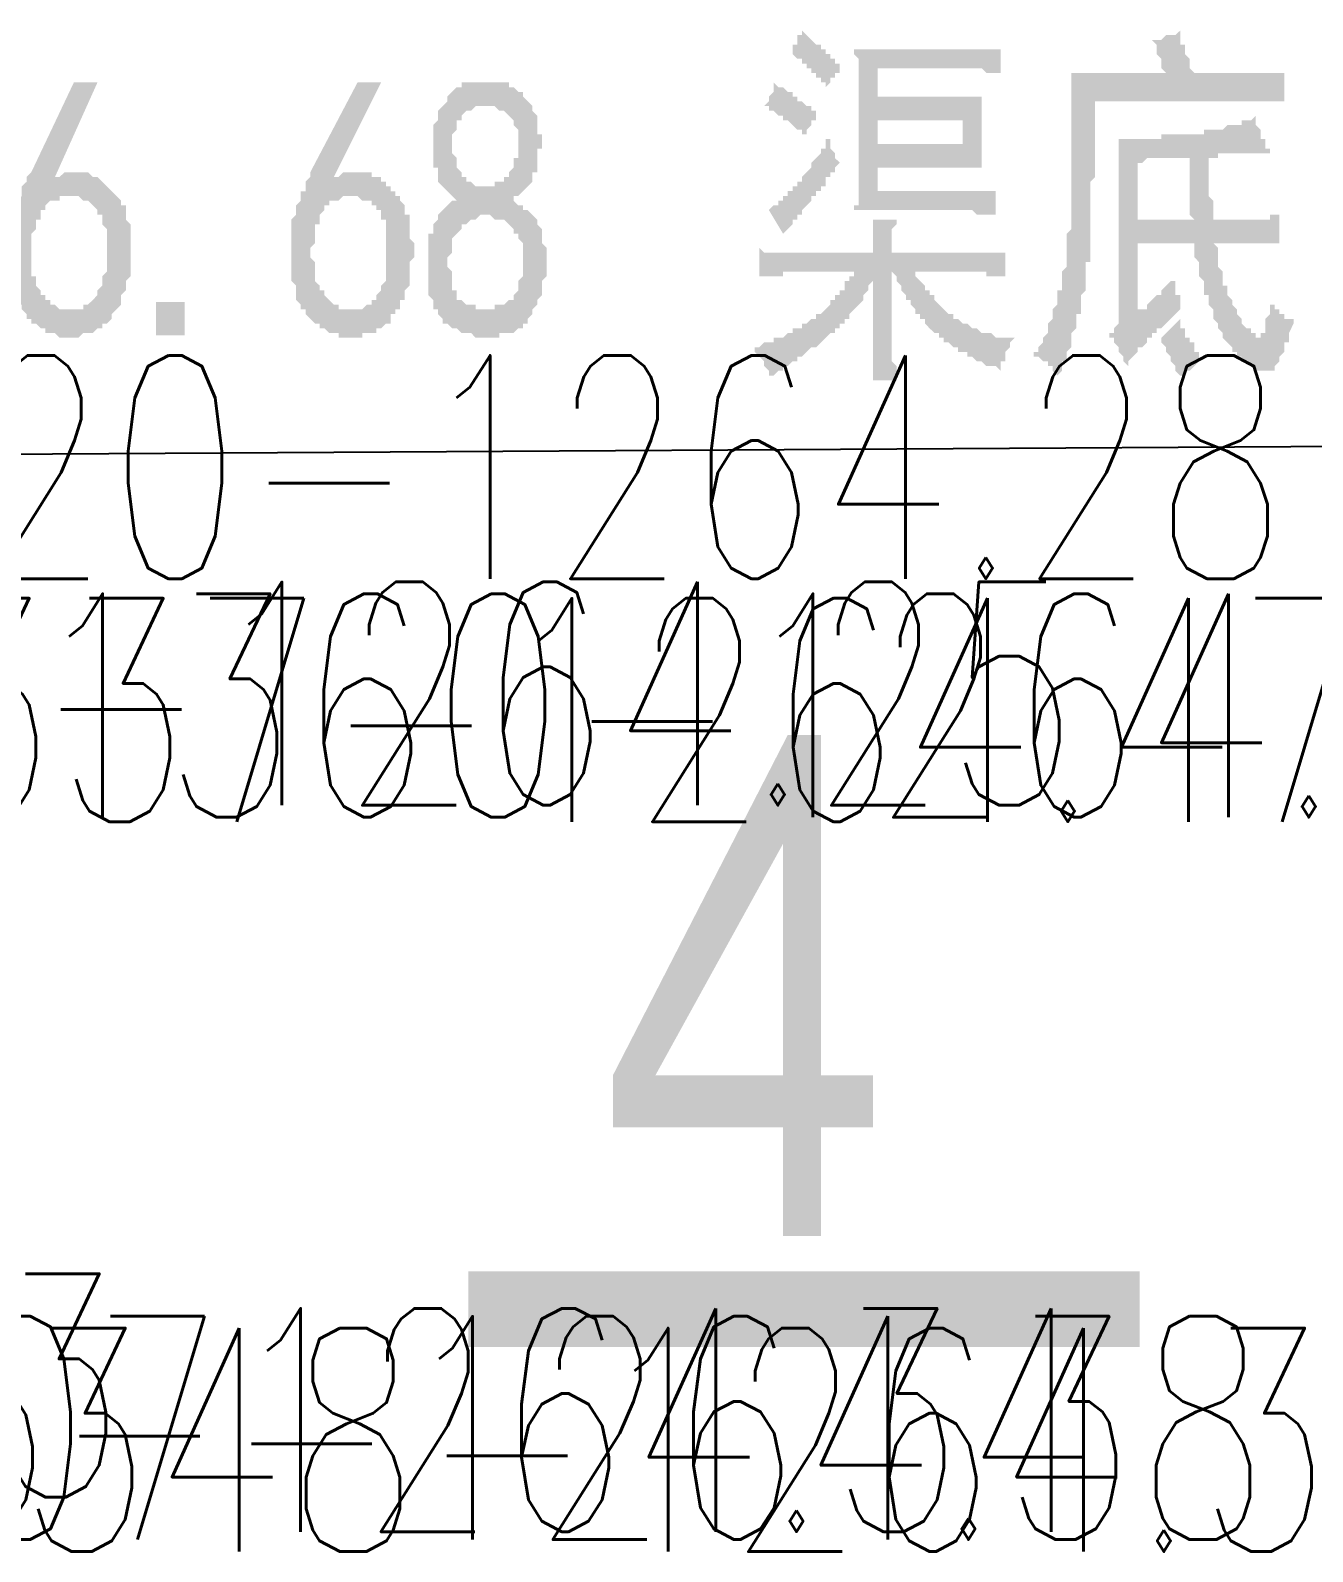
# Model space of a CAD drawing. Header units: millimetres. Extents: x 6156 to 7119, y 3162 to 3647.
# Drawn here: x 7006.6 to 7023.82, y 3498.02 to 3518.45 of the extents above; entities that cross this region are included whole.
import ezdxf
from ezdxf.enums import TextEntityAlignment as Align

# ---------------------------------------------------------------- set-up
doc = ezdxf.new("R2010")
doc.units = ezdxf.units.MM
doc.layers.add('图层1', color=7, linetype='Continuous')
doc.layers.add('点图2', color=30, linetype='Continuous', lineweight=5)
doc.styles.add('HBtxt', font='txt', dxfattribs={"width": 0.7, "bigfont": 'HZTXT'})

msp = doc.modelspace()

# ---------------------------------------------------------------- hatches: boundary and pattern name
at = {"layer": '图层1', "transparency": 33554559}
h = msp.add_hatch(color=256, dxfattribs=at)
h.paths.add_polyline_path([(7019.125, 3518.195), (7019.188, 3518.195), (7019.188, 3518.195), (7019.252, 3518.195), (7019.252, 3518.195), (7019.315, 3518.195), (7019.379, 3518.195), (7019.379, 3518.195), (7019.442, 3518.195), (7019.442, 3518.195), (7019.506, 3518.195), (7019.569, 3518.195), (7019.633, 3518.195), (7019.633, 3518.195), (7019.633, 3517.878), (7019.569, 3517.878), (7019.506, 3517.878), (7019.506, 3517.878), (7019.442, 3517.878), (7019.379, 3517.941), (7019.379, 3517.941), (7019.315, 3517.941), (7019.315, 3517.941), (7019.252, 3517.941), (7019.188, 3517.941), (7019.188, 3517.941), (7019.188, 3517.941), (7019.125, 3517.941), (7017.982, 3517.941), (7017.982, 3517.56), (7019.379, 3517.56), (7019.379, 3517.497), (7019.379, 3517.433), (7019.379, 3517.433), (7019.379, 3517.37), (7019.379, 3517.306), (7019.379, 3517.243), (7019.379, 3517.179), (7019.379, 3517.179), (7019.379, 3517.116), (7019.379, 3517.052), (7019.379, 3517.052), (7019.379, 3516.989), (7019.379, 3516.925), (7019.379, 3516.862), (7019.379, 3516.799), (7019.379, 3516.799), (7019.379, 3516.735), (7019.379, 3516.672), (7019.379, 3516.608), (7017.982, 3516.608), (7017.982, 3516.291), (7019.125, 3516.291), (7019.125, 3516.291), (7019.188, 3516.291), (7019.188, 3516.291), (7019.252, 3516.291), (7019.252, 3516.291), (7019.315, 3516.291), (7019.379, 3516.291), (7019.379, 3516.291), (7019.442, 3516.291), (7019.442, 3516.291), (7019.506, 3516.291), (7019.569, 3516.291), (7019.569, 3516.291), (7019.569, 3515.973), (7019.506, 3515.973), (7019.506, 3515.973), (7019.442, 3515.973), (7019.379, 3515.973), (7019.379, 3515.973), (7019.315, 3515.973), (7019.252, 3516.037), (7019.252, 3516.037), (7019.188, 3516.037), (7019.188, 3516.037), (7019.125, 3516.037), (7019.125, 3516.037), (7019.125, 3516.037), (7017.664, 3516.037), (7017.664, 3516.037), (7017.664, 3516.1), (7017.728, 3516.1), (7017.728, 3516.164), (7017.728, 3516.164), (7017.728, 3516.227), (7017.728, 3516.291), (7017.728, 3516.354), (7017.728, 3516.354), (7017.728, 3516.418), (7017.728, 3516.481), (7017.728, 3516.545), (7017.728, 3516.545), (7017.728, 3516.608), (7017.728, 3516.672), (7017.728, 3516.735), (7017.728, 3516.799), (7017.728, 3516.862), (7017.728, 3516.925), (7017.728, 3516.989), (7017.728, 3517.052), (7017.728, 3517.116), (7017.728, 3517.179), (7017.728, 3517.243), (7017.728, 3517.306), (7017.728, 3517.37), (7017.728, 3517.433), (7017.728, 3517.497), (7017.728, 3517.497), (7017.728, 3517.56), (7017.728, 3517.624), (7017.728, 3517.687), (7017.728, 3517.751), (7017.728, 3517.751), (7017.728, 3517.814), (7017.728, 3517.878), (7017.728, 3517.941), (7017.728, 3517.941), (7017.728, 3518.005), (7017.728, 3518.068), (7017.728, 3518.068), (7017.664, 3518.132), (7017.664, 3518.195), (7017.664, 3518.195), (7019.125, 3518.195)], flags=0)
h.paths.add_polyline_path([(7017.918, 3513.751), (7017.918, 3513.814), (7017.918, 3513.814), (7017.918, 3513.878), (7017.918, 3513.878), (7017.918, 3513.941), (7017.918, 3514.005), (7017.918, 3514.005), (7017.918, 3514.068), (7017.918, 3514.132), (7017.918, 3514.132), (7017.918, 3514.195), (7017.918, 3514.259), (7017.918, 3514.322), (7017.918, 3514.322), (7017.918, 3514.386), (7017.918, 3514.449), (7017.918, 3514.513), (7017.918, 3514.576), (7017.918, 3514.64), (7017.918, 3514.703), (7017.918, 3514.767), (7017.918, 3514.767), (7017.918, 3514.83), (7017.918, 3514.894), (7017.918, 3515.021), (7017.918, 3515.084), (7017.918, 3515.148), (7017.918, 3515.148), (7017.918, 3515.084), (7017.855, 3515.021), (7017.855, 3515.021), (7017.855, 3514.957), (7017.791, 3514.894), (7017.791, 3514.894), (7017.791, 3514.83), (7017.728, 3514.767), (7017.728, 3514.767), (7017.664, 3514.703), (7017.664, 3514.703), (7017.601, 3514.64), (7017.601, 3514.64), (7017.601, 3514.576), (7017.537, 3514.576), (7017.537, 3514.513), (7017.474, 3514.513), (7017.474, 3514.449), (7017.41, 3514.449), (7017.41, 3514.386), (7017.347, 3514.386), (7017.347, 3514.386), (7017.283, 3514.322), (7017.283, 3514.322), (7017.283, 3514.322), (7017.22, 3514.259), (7017.22, 3514.259), (7017.156, 3514.195), (7017.093, 3514.195), (7017.093, 3514.195), (7017.029, 3514.132), (7017.029, 3514.132), (7016.966, 3514.068), (7016.966, 3514.068), (7016.902, 3514.068), (7016.902, 3514.005), (7016.839, 3514.005), (7016.839, 3514.005), (7016.775, 3513.941), (7016.775, 3513.941), (7016.712, 3513.941), (7016.712, 3513.878), (7016.648, 3513.878), (7016.648, 3513.878), (7016.585, 3513.814), (7016.585, 3513.814), (7016.521, 3513.814), (7016.521, 3513.878), (7016.521, 3513.878), (7016.458, 3513.941), (7016.458, 3514.005), (7016.458, 3514.005), (7016.394, 3514.068), (7016.394, 3514.068), (7016.331, 3514.132), (7016.331, 3514.132), (7016.331, 3514.195), (7016.331, 3514.195), (7016.394, 3514.195), (7016.458, 3514.259), (7016.458, 3514.259), (7016.521, 3514.259), (7016.585, 3514.259), (7016.585, 3514.322), (7016.648, 3514.322), (7016.648, 3514.322), (7016.712, 3514.322), (7016.775, 3514.386), (7016.775, 3514.386), (7016.839, 3514.386), (7016.839, 3514.449), (7016.902, 3514.449), (7016.902, 3514.449), (7016.966, 3514.449), (7016.966, 3514.513), (7017.029, 3514.513), (7017.029, 3514.513), (7017.093, 3514.576), (7017.093, 3514.576), (7017.093, 3514.576), (7017.156, 3514.576), (7017.156, 3514.64), (7017.22, 3514.64), (7017.22, 3514.64), (7017.283, 3514.703), (7017.283, 3514.703), (7017.347, 3514.767), (7017.347, 3514.767), (7017.347, 3514.83), (7017.41, 3514.83), (7017.41, 3514.894), (7017.474, 3514.894), (7017.474, 3514.957), (7017.537, 3514.957), (7017.537, 3515.021), (7017.537, 3515.084), (7017.601, 3515.084), (7017.601, 3515.148), (7017.664, 3515.148), (7017.664, 3515.211), (7016.902, 3515.211), (7016.902, 3515.211), (7016.839, 3515.211), (7016.775, 3515.211), (7016.775, 3515.211), (7016.712, 3515.211), (7016.712, 3515.148), (7016.648, 3515.148), (7016.585, 3515.148), (7016.585, 3515.148), (7016.521, 3515.148), (7016.521, 3515.148), (7016.458, 3515.148), (7016.394, 3515.148), (7016.394, 3515.148), (7016.394, 3515.529), (7016.458, 3515.465), (7016.458, 3515.465), (7016.521, 3515.465), (7016.585, 3515.465), (7016.585, 3515.465), (7016.648, 3515.465), (7016.648, 3515.465), (7016.712, 3515.465), (7016.775, 3515.465), (7016.775, 3515.465), (7016.839, 3515.465), (7016.839, 3515.465), (7016.902, 3515.465), (7016.902, 3515.465), (7017.918, 3515.465), (7017.918, 3515.529), (7017.918, 3515.592), (7017.918, 3515.592), (7017.918, 3515.656), (7017.918, 3515.719), (7017.918, 3515.783), (7017.918, 3515.846), (7017.918, 3515.846), (7017.918, 3515.91), (7018.236, 3515.91), (7018.236, 3515.846), (7018.172, 3515.783), (7018.172, 3515.719), (7018.172, 3515.656), (7018.172, 3515.656), (7018.172, 3515.592), (7018.172, 3515.529), (7018.172, 3515.465), (7018.172, 3515.465), (7019.125, 3515.465), (7019.188, 3515.465), (7019.252, 3515.465), (7019.252, 3515.465), (7019.315, 3515.465), (7019.379, 3515.465), (7019.379, 3515.465), (7019.442, 3515.465), (7019.442, 3515.465), (7019.506, 3515.465), (7019.569, 3515.465), (7019.569, 3515.465), (7019.633, 3515.465), (7019.633, 3515.465), (7019.696, 3515.465), (7019.696, 3515.529), (7019.696, 3515.148), (7019.696, 3515.148), (7019.633, 3515.148), (7019.633, 3515.148), (7019.569, 3515.148), (7019.506, 3515.148), (7019.506, 3515.148), (7019.442, 3515.148), (7019.442, 3515.211), (7019.379, 3515.211), (7019.315, 3515.211), (7019.315, 3515.211), (7019.252, 3515.211), (7019.252, 3515.211), (7019.188, 3515.211), (7019.188, 3515.211), (7018.49, 3515.211), (7018.49, 3515.148), (7018.553, 3515.084), (7018.553, 3515.084), (7018.617, 3515.021), (7018.617, 3514.957), (7018.68, 3514.957), (7018.68, 3514.894), (7018.744, 3514.894), (7018.744, 3514.83), (7018.744, 3514.83), (7018.807, 3514.767), (7018.807, 3514.767), (7018.871, 3514.703), (7018.871, 3514.703), (7018.934, 3514.64), (7018.934, 3514.64), (7018.998, 3514.64), (7018.998, 3514.576), (7019.061, 3514.576), (7019.061, 3514.576), (7019.125, 3514.513), (7019.125, 3514.513), (7019.125, 3514.513), (7019.188, 3514.513), (7019.252, 3514.449), (7019.252, 3514.449), (7019.315, 3514.449), (7019.315, 3514.449), (7019.379, 3514.386), (7019.442, 3514.386), (7019.442, 3514.386), (7019.506, 3514.386), (7019.506, 3514.386), (7019.569, 3514.322), (7019.569, 3514.322), (7019.633, 3514.322), (7019.696, 3514.322), (7019.696, 3514.322), (7019.759, 3514.322), (7019.759, 3514.322), (7019.823, 3514.322), (7019.823, 3514.322), (7019.759, 3514.259), (7019.759, 3514.259), (7019.759, 3514.195), (7019.696, 3514.132), (7019.696, 3514.132), (7019.696, 3514.068), (7019.696, 3514.005), (7019.633, 3514.005), (7019.633, 3513.941), (7019.633, 3513.878), (7019.569, 3513.941), (7019.569, 3513.941), (7019.506, 3513.941), (7019.506, 3513.941), (7019.442, 3513.941), (7019.379, 3514.005), (7019.379, 3514.005), (7019.315, 3514.005), (7019.315, 3514.005), (7019.252, 3514.068), (7019.252, 3514.068), (7019.188, 3514.068), (7019.188, 3514.132), (7019.125, 3514.132), (7019.061, 3514.132), (7019.061, 3514.195), (7018.998, 3514.195), (7018.998, 3514.195), (7018.934, 3514.259), (7018.934, 3514.259), (7018.871, 3514.259), (7018.871, 3514.322), (7018.871, 3514.322), (7018.807, 3514.322), (7018.807, 3514.386), (7018.744, 3514.386), (7018.744, 3514.386), (7018.68, 3514.449), (7018.68, 3514.449), (7018.617, 3514.513), (7018.617, 3514.513), (7018.617, 3514.576), (7018.553, 3514.576), (7018.553, 3514.64), (7018.49, 3514.64), (7018.49, 3514.703), (7018.49, 3514.703), (7018.426, 3514.767), (7018.426, 3514.83), (7018.363, 3514.83), (7018.363, 3514.894), (7018.363, 3514.894), (7018.299, 3514.957), (7018.299, 3515.021), (7018.236, 3515.084), (7018.236, 3515.084), (7018.236, 3515.148), (7018.172, 3515.211), (7018.172, 3515.084), (7018.172, 3515.021), (7018.172, 3514.957), (7018.172, 3514.894), (7018.172, 3514.83), (7018.172, 3514.767), (7018.172, 3514.703), (7018.172, 3514.64), (7018.172, 3514.64), (7018.172, 3514.576), (7018.172, 3514.513), (7018.172, 3514.449), (7018.172, 3514.386), (7018.172, 3514.322), (7018.172, 3514.322), (7018.172, 3514.259), (7018.172, 3514.195), (7018.172, 3514.132), (7018.172, 3514.132), (7018.172, 3514.068), (7018.172, 3514.005), (7018.172, 3514.005), (7018.236, 3513.941), (7018.236, 3513.878), (7018.236, 3513.878), (7018.236, 3513.814), (7018.236, 3513.814), (7018.236, 3513.751), (7018.236, 3513.751)], flags=0)
h.paths.add_polyline_path([(7019.125, 3516.925), (7019.125, 3517.243), (7017.982, 3517.243), (7017.982, 3516.925)], flags=0)
h.paths.add_polyline_path([(7017.474, 3516.672), (7017.41, 3516.608), (7017.41, 3516.608), (7017.41, 3516.545), (7017.347, 3516.545), (7017.347, 3516.481), (7017.283, 3516.481), (7017.283, 3516.418), (7017.283, 3516.354), (7017.22, 3516.354), (7017.22, 3516.291), (7017.156, 3516.291), (7017.156, 3516.227), (7017.093, 3516.227), (7017.093, 3516.164), (7017.093, 3516.164), (7017.029, 3516.1), (7017.029, 3516.1), (7016.966, 3516.037), (7016.966, 3516.037), (7016.966, 3515.973), (7016.902, 3515.973), (7016.902, 3515.91), (7016.839, 3515.91), (7016.839, 3515.846), (7016.775, 3515.783), (7016.775, 3515.783), (7016.712, 3515.719), (7016.521, 3516.037), (7016.521, 3516.037), (7016.585, 3516.1), (7016.585, 3516.1), (7016.648, 3516.1), (7016.648, 3516.164), (7016.712, 3516.164), (7016.712, 3516.227), (7016.775, 3516.227), (7016.775, 3516.291), (7016.839, 3516.291), (7016.839, 3516.354), (7016.902, 3516.354), (7016.902, 3516.418), (7016.966, 3516.418), (7016.966, 3516.481), (7016.966, 3516.481), (7017.029, 3516.545), (7017.029, 3516.545), (7017.093, 3516.608), (7017.093, 3516.608), (7017.093, 3516.672), (7017.156, 3516.735), (7017.156, 3516.735), (7017.22, 3516.799), (7017.22, 3516.799), (7017.22, 3516.862), (7017.283, 3516.862), (7017.283, 3516.925), (7017.283, 3516.989), (7017.347, 3516.989), (7017.347, 3516.925), (7017.347, 3516.862), (7017.347, 3516.862), (7017.41, 3516.799), (7017.41, 3516.735), (7017.41, 3516.735), (7017.474, 3516.672), (7017.474, 3516.672)], flags=0)
h.paths.add_polyline_path([(7017.029, 3517.052), (7016.966, 3517.052), (7016.966, 3517.116), (7016.902, 3517.116), (7016.902, 3517.116), (7016.839, 3517.179), (7016.839, 3517.179), (7016.775, 3517.243), (7016.775, 3517.243), (7016.712, 3517.243), (7016.712, 3517.306), (7016.648, 3517.306), (7016.648, 3517.306), (7016.585, 3517.37), (7016.585, 3517.37), (7016.521, 3517.37), (7016.521, 3517.433), (7016.458, 3517.433), (7016.521, 3517.497), (7016.521, 3517.497), (7016.521, 3517.56), (7016.585, 3517.624), (7016.585, 3517.624), (7016.585, 3517.687), (7016.585, 3517.751), (7016.648, 3517.687), (7016.712, 3517.687), (7016.712, 3517.687), (7016.775, 3517.624), (7016.775, 3517.624), (7016.839, 3517.624), (7016.839, 3517.56), (7016.902, 3517.56), (7016.902, 3517.497), (7016.966, 3517.497), (7016.966, 3517.497), (7017.029, 3517.433), (7017.029, 3517.433), (7017.093, 3517.433), (7017.093, 3517.37), (7017.156, 3517.37), (7017.156, 3517.37), (7017.156, 3517.37), (7017.156, 3517.306), (7017.156, 3517.243), (7017.093, 3517.243), (7017.093, 3517.179), (7017.029, 3517.116), (7017.029, 3517.116), (7017.029, 3517.052), (7017.029, 3517.052)], flags=0)
h.paths.add_polyline_path([(7017.283, 3517.687), (7017.283, 3517.687), (7017.283, 3517.751), (7017.22, 3517.751), (7017.22, 3517.814), (7017.22, 3517.814), (7017.156, 3517.814), (7017.156, 3517.878), (7017.093, 3517.878), (7017.093, 3517.941), (7017.029, 3517.941), (7017.029, 3518.005), (7016.966, 3518.005), (7016.966, 3518.068), (7016.902, 3518.068), (7016.839, 3518.132), (7016.839, 3518.132), (7016.839, 3518.132), (7016.839, 3518.195), (7016.839, 3518.259), (7016.902, 3518.259), (7016.902, 3518.322), (7016.902, 3518.386), (7016.966, 3518.386), (7016.966, 3518.449), (7017.029, 3518.386), (7017.029, 3518.386), (7017.093, 3518.322), (7017.093, 3518.322), (7017.156, 3518.259), (7017.22, 3518.259), (7017.22, 3518.195), (7017.283, 3518.195), (7017.283, 3518.132), (7017.347, 3518.132), (7017.347, 3518.068), (7017.347, 3518.068), (7017.41, 3518.068), (7017.41, 3518.005), (7017.474, 3518.005), (7017.474, 3517.941), (7017.474, 3517.941), (7017.474, 3517.878), (7017.41, 3517.878), (7017.41, 3517.814), (7017.347, 3517.814), (7017.347, 3517.751), (7017.347, 3517.751), (7017.283, 3517.687), (7017.283, 3517.687)], flags=0)
h = msp.add_hatch(color=256, dxfattribs=at)
h.paths.add_polyline_path([(7021.982, 3515.148), (7021.982, 3515.084), (7021.982, 3515.021), (7021.982, 3514.957), (7021.982, 3514.894), (7022.046, 3514.894), (7022.046, 3514.83), (7022.046, 3514.767), (7022.046, 3514.703), (7022.046, 3514.703), (7022.046, 3514.703), (7021.982, 3514.64), (7021.982, 3514.64), (7021.919, 3514.576), (7021.919, 3514.576), (7021.855, 3514.513), (7021.855, 3514.513), (7021.792, 3514.449), (7021.792, 3514.449), (7021.728, 3514.449), (7021.728, 3514.386), (7021.665, 3514.386), (7021.665, 3514.322), (7021.601, 3514.322), (7021.601, 3514.322), (7021.601, 3514.259), (7021.538, 3514.195), (7021.474, 3514.195), (7021.474, 3514.132), (7021.474, 3514.132), (7021.411, 3514.068), (7021.411, 3514.068), (7021.347, 3514.005), (7021.347, 3514.005), (7021.347, 3513.941), (7021.347, 3513.941), (7021.284, 3514.005), (7021.284, 3514.068), (7021.22, 3514.132), (7021.22, 3514.195), (7021.22, 3514.195), (7021.157, 3514.259), (7021.157, 3514.322), (7021.157, 3514.322), (7021.093, 3514.322), (7021.093, 3514.386), (7021.157, 3514.386), (7021.157, 3514.449), (7021.157, 3514.449), (7021.22, 3514.513), (7021.22, 3514.576), (7021.22, 3514.576), (7021.22, 3514.64), (7021.22, 3514.703), (7021.22, 3514.767), (7021.22, 3514.767), (7021.22, 3516.227), (7021.22, 3516.29), (7021.22, 3516.354), (7021.22, 3516.354), (7021.22, 3516.417), (7021.22, 3516.481), (7021.22, 3516.544), (7021.22, 3516.608), (7021.22, 3516.608), (7021.22, 3516.671), (7021.22, 3516.735), (7021.22, 3516.798), (7021.22, 3516.798), (7021.22, 3516.862), (7021.22, 3516.925), (7021.22, 3516.989), (7021.22, 3516.989), (7021.22, 3516.989), (7021.284, 3516.989), (7021.284, 3516.989), (7021.347, 3516.989), (7021.347, 3516.989), (7021.411, 3516.989), (7021.411, 3516.989), (7021.474, 3516.989), (7021.538, 3516.989), (7021.538, 3516.989), (7021.601, 3516.989), (7021.601, 3516.989), (7021.665, 3516.989), (7021.728, 3516.989), (7021.728, 3516.989), (7021.792, 3516.989), (7021.792, 3517.052), (7021.855, 3517.052), (7021.919, 3517.052), (7021.919, 3517.052), (7021.982, 3517.052), (7022.046, 3517.052), (7022.046, 3517.052), (7022.109, 3517.052), (7022.109, 3517.052), (7022.172, 3517.052), (7022.236, 3517.052), (7022.236, 3517.052), (7022.299, 3517.052), (7022.363, 3517.052), (7022.363, 3517.116), (7022.426, 3517.116), (7022.426, 3517.116), (7022.49, 3517.116), (7022.553, 3517.116), (7022.553, 3517.116), (7022.617, 3517.116), (7022.617, 3517.116), (7022.68, 3517.179), (7022.68, 3517.179), (7022.744, 3517.179), (7022.807, 3517.179), (7022.807, 3517.179), (7022.871, 3517.179), (7022.871, 3517.243), (7022.934, 3517.243), (7022.934, 3517.243), (7022.998, 3517.243), (7022.998, 3517.243), (7023.061, 3517.306), (7023.061, 3517.306), (7023.061, 3517.243), (7023.061, 3517.179), (7023.125, 3517.116), (7023.125, 3517.116), (7023.125, 3517.052), (7023.125, 3516.989), (7023.188, 3516.989), (7023.188, 3516.925), (7023.188, 3516.862), (7023.252, 3516.862), (7023.252, 3516.798), (7023.252, 3516.798), (7023.188, 3516.798), (7023.188, 3516.798), (7023.188, 3516.798), (7023.125, 3516.798), (7023.125, 3516.798), (7023.061, 3516.798), (7023.061, 3516.798), (7022.998, 3516.798), (7022.998, 3516.798), (7022.934, 3516.798), (7022.871, 3516.798), (7022.871, 3516.798), (7022.807, 3516.798), (7022.744, 3516.798), (7022.744, 3516.798), (7022.68, 3516.798), (7022.617, 3516.798), (7022.553, 3516.798), (7022.553, 3516.735), (7022.49, 3516.735), (7022.426, 3516.735), (7022.426, 3516.671), (7022.426, 3516.671), (7022.426, 3516.608), (7022.426, 3516.544), (7022.426, 3516.481), (7022.426, 3516.417), (7022.426, 3516.417), (7022.426, 3516.354), (7022.426, 3516.29), (7022.426, 3516.227), (7022.49, 3516.163), (7022.49, 3516.163), (7022.49, 3516.1), (7022.49, 3516.036), (7022.49, 3515.973), (7022.49, 3515.973), (7022.49, 3515.909), (7022.871, 3515.909), (7022.934, 3515.909), (7022.998, 3515.909), (7022.998, 3515.909), (7023.061, 3515.909), (7023.125, 3515.909), (7023.125, 3515.909), (7023.188, 3515.909), (7023.188, 3515.909), (7023.252, 3515.909), (7023.252, 3515.973), (7023.315, 3515.973), (7023.379, 3515.973), (7023.379, 3515.973), (7023.379, 3515.973), (7023.379, 3515.592), (7023.379, 3515.592), (7023.315, 3515.592), (7023.315, 3515.592), (7023.252, 3515.592), (7023.252, 3515.592), (7023.188, 3515.592), (7023.125, 3515.592), (7023.125, 3515.592), (7023.061, 3515.592), (7023.061, 3515.592), (7022.998, 3515.592), (7022.934, 3515.592), (7022.934, 3515.592), (7022.49, 3515.592), (7022.553, 3515.528), (7022.553, 3515.465), (7022.553, 3515.402), (7022.553, 3515.402), (7022.553, 3515.338), (7022.553, 3515.275), (7022.617, 3515.211), (7022.617, 3515.211), (7022.617, 3515.148), (7022.617, 3515.084), (7022.617, 3515.021), (7022.68, 3515.021), (7022.68, 3514.957), (7022.68, 3514.894), (7022.68, 3514.894), (7022.744, 3514.83), (7022.744, 3514.767), (7022.744, 3514.767), (7022.807, 3514.703), (7022.807, 3514.64), (7022.807, 3514.64), (7022.871, 3514.576), (7022.871, 3514.513), (7022.871, 3514.513), (7022.934, 3514.449), (7022.934, 3514.449), (7022.998, 3514.449), (7022.998, 3514.386), (7022.998, 3514.386), (7023.061, 3514.386), (7023.061, 3514.322), (7023.125, 3514.322), (7023.125, 3514.386), (7023.188, 3514.386), (7023.188, 3514.386), (7023.188, 3514.449), (7023.188, 3514.513), (7023.188, 3514.513), (7023.188, 3514.576), (7023.252, 3514.64), (7023.252, 3514.703), (7023.252, 3514.767), (7023.252, 3514.83), (7023.252, 3514.83), (7023.252, 3514.767), (7023.315, 3514.767), (7023.315, 3514.703), (7023.379, 3514.703), (7023.379, 3514.64), (7023.442, 3514.64), (7023.442, 3514.576), (7023.506, 3514.576), (7023.506, 3514.576), (7023.569, 3514.576), (7023.569, 3514.513), (7023.506, 3514.386), (7023.506, 3514.322), (7023.506, 3514.259), (7023.442, 3514.259), (7023.442, 3514.195), (7023.442, 3514.132), (7023.379, 3514.068), (7023.379, 3514.068), (7023.379, 3514.005), (7023.379, 3514.005), (7023.315, 3513.941), (7023.315, 3513.941), (7023.315, 3513.941), (7023.315, 3513.878), (7023.252, 3513.878), (7023.252, 3513.878), (7023.252, 3513.878), (7023.188, 3513.878), (7023.188, 3513.878), (7023.125, 3513.878), (7023.125, 3513.878), (7023.061, 3513.878), (7023.061, 3513.878), (7022.998, 3513.941), (7022.998, 3513.941), (7022.934, 3514.005), (7022.871, 3514.005), (7022.871, 3514.005), (7022.871, 3514.068), (7022.807, 3514.068), (7022.807, 3514.132), (7022.744, 3514.132), (7022.744, 3514.195), (7022.744, 3514.195), (7022.68, 3514.259), (7022.68, 3514.259), (7022.617, 3514.322), (7022.617, 3514.386), (7022.617, 3514.386), (7022.553, 3514.449), (7022.553, 3514.513), (7022.553, 3514.513), (7022.49, 3514.576), (7022.49, 3514.64), (7022.49, 3514.64), (7022.49, 3514.703), (7022.426, 3514.767), (7022.426, 3514.767), (7022.426, 3514.83), (7022.426, 3514.894), (7022.363, 3514.894), (7022.363, 3514.957), (7022.363, 3515.021), (7022.363, 3515.021), (7022.363, 3515.084), (7022.299, 3515.148), (7022.299, 3515.211), (7022.299, 3515.211), (7022.299, 3515.275), (7022.299, 3515.338), (7022.236, 3515.402), (7022.236, 3515.465), (7022.236, 3515.465), (7022.236, 3515.528), (7022.236, 3515.592), (7022.236, 3515.592), (7021.474, 3515.592), (7021.474, 3514.703), (7021.538, 3514.703), (7021.538, 3514.703), (7021.601, 3514.703), (7021.601, 3514.767), (7021.601, 3514.767), (7021.665, 3514.83), (7021.665, 3514.83), (7021.728, 3514.894), (7021.728, 3514.894), (7021.792, 3514.894), (7021.792, 3514.957), (7021.855, 3515.021), (7021.855, 3515.021), (7021.919, 3515.084), (7021.982, 3515.084), (7021.982, 3515.148)], flags=0)
h.paths.add_polyline_path([(7020.903, 3517.497), (7020.903, 3517.433), (7020.903, 3517.37), (7020.903, 3517.306), (7020.903, 3517.243), (7020.903, 3517.179), (7020.903, 3517.116), (7020.903, 3517.052), (7020.903, 3516.989), (7020.903, 3516.925), (7020.903, 3516.862), (7020.903, 3516.798), (7020.903, 3516.735), (7020.903, 3516.671), (7020.903, 3516.671), (7020.903, 3516.608), (7020.903, 3516.544), (7020.903, 3516.481), (7020.839, 3516.417), (7020.839, 3516.417), (7020.839, 3516.354), (7020.839, 3516.29), (7020.839, 3516.227), (7020.839, 3516.227), (7020.839, 3516.163), (7020.839, 3516.1), (7020.839, 3516.1), (7020.839, 3516.036), (7020.839, 3516.036), (7020.839, 3515.973), (7020.839, 3515.909), (7020.839, 3515.909), (7020.839, 3515.846), (7020.839, 3515.846), (7020.839, 3515.846), (7020.839, 3515.782), (7020.839, 3515.782), (7020.839, 3515.719), (7020.839, 3515.655), (7020.839, 3515.592), (7020.839, 3515.592), (7020.839, 3515.528), (7020.839, 3515.465), (7020.839, 3515.402), (7020.839, 3515.338), (7020.776, 3515.338), (7020.776, 3515.275), (7020.776, 3515.211), (7020.776, 3515.148), (7020.776, 3515.148), (7020.776, 3515.084), (7020.776, 3515.021), (7020.776, 3514.957), (7020.712, 3514.894), (7020.712, 3514.894), (7020.712, 3514.83), (7020.712, 3514.83), (7020.712, 3514.767), (7020.712, 3514.703), (7020.712, 3514.64), (7020.649, 3514.64), (7020.649, 3514.576), (7020.649, 3514.513), (7020.649, 3514.513), (7020.649, 3514.449), (7020.585, 3514.386), (7020.585, 3514.322), (7020.585, 3514.322), (7020.585, 3514.259), (7020.585, 3514.195), (7020.522, 3514.132), (7020.522, 3514.132), (7020.522, 3514.068), (7020.522, 3514.005), (7020.458, 3514.005), (7020.458, 3513.941), (7020.458, 3513.878), (7020.395, 3513.814), (7020.395, 3513.814), (7020.395, 3513.814), (7020.331, 3513.878), (7020.331, 3513.878), (7020.331, 3513.941), (7020.268, 3513.941), (7020.268, 3514.005), (7020.204, 3514.005), (7020.204, 3514.005), (7020.141, 3514.068), (7020.077, 3514.068), (7020.077, 3514.132), (7020.141, 3514.132), (7020.141, 3514.195), (7020.141, 3514.195), (7020.204, 3514.259), (7020.204, 3514.322), (7020.204, 3514.322), (7020.268, 3514.386), (7020.268, 3514.449), (7020.268, 3514.449), (7020.268, 3514.513), (7020.331, 3514.576), (7020.331, 3514.64), (7020.331, 3514.64), (7020.331, 3514.703), (7020.395, 3514.767), (7020.395, 3514.767), (7020.395, 3514.83), (7020.395, 3514.894), (7020.395, 3514.957), (7020.458, 3514.957), (7020.458, 3515.021), (7020.458, 3515.084), (7020.458, 3515.084), (7020.458, 3515.148), (7020.458, 3515.211), (7020.458, 3515.211), (7020.522, 3515.275), (7020.522, 3515.338), (7020.522, 3515.338), (7020.522, 3515.402), (7020.522, 3515.465), (7020.522, 3515.528), (7020.522, 3515.528), (7020.522, 3515.592), (7020.522, 3515.655), (7020.522, 3515.719), (7020.585, 3515.782), (7020.585, 3515.782), (7020.585, 3515.846), (7020.585, 3515.909), (7020.585, 3515.973), (7020.585, 3516.036), (7020.585, 3516.1), (7020.585, 3516.163), (7020.585, 3516.227), (7020.585, 3516.227), (7020.585, 3516.29), (7020.585, 3516.354), (7020.585, 3516.417), (7020.585, 3516.417), (7020.585, 3516.481), (7020.585, 3516.544), (7020.585, 3516.608), (7020.585, 3516.608), (7020.585, 3516.671), (7020.585, 3516.735), (7020.585, 3516.798), (7020.585, 3516.798), (7020.585, 3516.862), (7020.585, 3516.925), (7020.585, 3516.989), (7020.585, 3517.052), (7020.585, 3517.052), (7020.585, 3517.116), (7020.585, 3517.179), (7020.585, 3517.243), (7020.585, 3517.306), (7020.585, 3517.306), (7020.585, 3517.37), (7020.585, 3517.433), (7020.585, 3517.497), (7020.585, 3517.56), (7020.585, 3517.56), (7020.585, 3517.624), (7020.585, 3517.687), (7020.585, 3517.751), (7020.585, 3517.814), (7020.585, 3517.878), (7020.585, 3517.878), (7021.855, 3517.878), (7021.855, 3517.878), (7021.792, 3517.941), (7021.792, 3518.005), (7021.792, 3518.005), (7021.792, 3518.068), (7021.728, 3518.132), (7021.728, 3518.195), (7021.728, 3518.195), (7021.728, 3518.259), (7021.665, 3518.322), (7021.728, 3518.322), (7021.792, 3518.322), (7021.792, 3518.322), (7021.855, 3518.386), (7021.855, 3518.386), (7021.919, 3518.386), (7021.919, 3518.386), (7021.982, 3518.386), (7022.046, 3518.449), (7022.046, 3518.449), (7022.046, 3518.386), (7022.046, 3518.322), (7022.046, 3518.259), (7022.109, 3518.259), (7022.109, 3518.195), (7022.109, 3518.132), (7022.109, 3518.132), (7022.172, 3518.068), (7022.172, 3518.005), (7022.172, 3517.941), (7022.172, 3517.941), (7022.236, 3517.878), (7022.236, 3517.878), (7022.807, 3517.878), (7022.807, 3517.878), (7022.871, 3517.878), (7022.934, 3517.878), (7022.934, 3517.878), (7022.998, 3517.878), (7023.061, 3517.878), (7023.061, 3517.878), (7023.125, 3517.878), (7023.125, 3517.878), (7023.188, 3517.878), (7023.188, 3517.878), (7023.252, 3517.878), (7023.315, 3517.878), (7023.315, 3517.878), (7023.379, 3517.878), (7023.379, 3517.878), (7023.442, 3517.878), (7023.442, 3517.878), (7023.442, 3517.497), (7023.442, 3517.497), (7023.379, 3517.497), (7023.379, 3517.497), (7023.315, 3517.497), (7023.252, 3517.497), (7023.252, 3517.497), (7023.188, 3517.497), (7023.188, 3517.497), (7023.125, 3517.497), (7023.125, 3517.497), (7023.061, 3517.497), (7022.998, 3517.497), (7022.998, 3517.497), (7022.934, 3517.497), (7022.871, 3517.497), (7022.871, 3517.497), (7022.807, 3517.497), (7022.807, 3517.497)], flags=0)
h.paths.add_polyline_path([(7022.236, 3515.909), (7022.172, 3515.973), (7022.172, 3516.036), (7022.172, 3516.036), (7022.172, 3516.1), (7022.172, 3516.163), (7022.172, 3516.163), (7022.172, 3516.227), (7022.172, 3516.29), (7022.172, 3516.354), (7022.172, 3516.354), (7022.172, 3516.417), (7022.172, 3516.481), (7022.172, 3516.544), (7022.172, 3516.608), (7022.172, 3516.671), (7022.172, 3516.735), (7022.172, 3516.735), (7022.109, 3516.735), (7022.109, 3516.735), (7022.109, 3516.735), (7022.046, 3516.735), (7022.046, 3516.735), (7021.982, 3516.735), (7021.982, 3516.735), (7021.919, 3516.735), (7021.919, 3516.735), (7021.855, 3516.735), (7021.792, 3516.735), (7021.792, 3516.735), (7021.728, 3516.735), (7021.665, 3516.735), (7021.601, 3516.735), (7021.538, 3516.671), (7021.538, 3516.671), (7021.474, 3516.671), (7021.474, 3515.909)], flags=0)
h.paths.add_polyline_path([(7022.046, 3514.576), (7022.046, 3514.513), (7022.046, 3514.449), (7022.109, 3514.449), (7022.109, 3514.386), (7022.109, 3514.322), (7022.172, 3514.322), (7022.172, 3514.259), (7022.236, 3514.259), (7022.236, 3514.195), (7022.236, 3514.132), (7022.299, 3514.132), (7022.299, 3514.068), (7022.299, 3514.005), (7022.299, 3514.005), (7022.236, 3513.941), (7022.236, 3513.941), (7022.172, 3513.878), (7022.172, 3513.878), (7022.109, 3513.878), (7022.109, 3513.814), (7022.046, 3513.814), (7022.046, 3513.814), (7022.046, 3513.814), (7021.982, 3513.878), (7021.982, 3513.941), (7021.982, 3513.941), (7021.919, 3514.005), (7021.919, 3514.068), (7021.919, 3514.068), (7021.855, 3514.132), (7021.855, 3514.195), (7021.855, 3514.195), (7021.792, 3514.259), (7021.792, 3514.322), (7021.792, 3514.322), (7021.792, 3514.322), (7021.855, 3514.386), (7021.855, 3514.386), (7021.919, 3514.449), (7021.919, 3514.449), (7021.982, 3514.513), (7021.982, 3514.513), (7022.046, 3514.576), (7022.046, 3514.576)], flags=0)
h = msp.add_hatch(color=256, dxfattribs=at)
h.paths.add_polyline_path([(7006.298, 3515.529), (7006.298, 3515.592), (7006.298, 3515.656), (7006.298, 3515.719), (7006.298, 3515.783), (7006.361, 3515.846), (7006.361, 3515.846), (7006.361, 3515.91), (7006.361, 3515.973), (7006.361, 3515.973), (7006.425, 3516.037), (7006.425, 3516.037), (7006.425, 3516.1), (7006.425, 3516.163), (7006.425, 3516.163), (7006.488, 3516.227), (7006.488, 3516.29), (7006.488, 3516.29), (7006.488, 3516.354), (7006.552, 3516.417), (7006.552, 3516.481), (7006.615, 3516.544), (7006.615, 3516.544), (7007.187, 3517.751), (7007.504, 3517.751), (7006.933, 3516.481), (7006.933, 3516.481), (7006.996, 3516.481), (7007.06, 3516.544), (7007.06, 3516.544), (7007.123, 3516.544), (7007.187, 3516.544), (7007.187, 3516.544), (7007.25, 3516.544), (7007.25, 3516.544), (7007.314, 3516.544), (7007.314, 3516.544), (7007.377, 3516.544), (7007.377, 3516.544), (7007.441, 3516.481), (7007.441, 3516.481), (7007.504, 3516.481), (7007.504, 3516.481), (7007.568, 3516.417), (7007.568, 3516.417), (7007.631, 3516.354), (7007.631, 3516.354), (7007.695, 3516.29), (7007.695, 3516.29), (7007.758, 3516.227), (7007.758, 3516.227), (7007.822, 3516.163), (7007.822, 3516.163), (7007.822, 3516.1), (7007.885, 3516.1), (7007.885, 3516.037), (7007.885, 3515.973), (7007.885, 3515.973), (7007.885, 3515.91), (7007.949, 3515.846), (7007.949, 3515.783), (7007.949, 3515.783), (7007.949, 3515.719), (7007.949, 3515.656), (7007.949, 3515.592), (7007.949, 3515.592), (7007.949, 3515.529), (7007.949, 3515.529), (7007.949, 3515.465), (7007.949, 3515.402), (7007.949, 3515.338), (7007.949, 3515.275), (7007.949, 3515.275), (7007.949, 3515.211), (7007.949, 3515.148), (7007.885, 3515.084), (7007.885, 3515.084), (7007.885, 3515.021), (7007.885, 3514.957), (7007.885, 3514.957), (7007.822, 3514.894), (7007.822, 3514.83), (7007.822, 3514.83), (7007.822, 3514.767), (7007.758, 3514.703), (7007.758, 3514.703), (7007.695, 3514.64), (7007.695, 3514.64), (7007.695, 3514.576), (7007.695, 3514.576), (7007.631, 3514.513), (7007.631, 3514.513), (7007.568, 3514.513), (7007.568, 3514.449), (7007.504, 3514.449), (7007.504, 3514.449), (7007.441, 3514.386), (7007.441, 3514.386), (7007.377, 3514.386), (7007.377, 3514.386), (7007.314, 3514.386), (7007.25, 3514.322), (7007.25, 3514.322), (7007.187, 3514.322), (7007.123, 3514.322), (7007.123, 3514.322), (7007.06, 3514.322), (7007.06, 3514.322), (7006.996, 3514.322), (7006.933, 3514.386), (7006.933, 3514.386), (7006.869, 3514.386), (7006.869, 3514.386), (7006.806, 3514.386), (7006.806, 3514.449), (7006.742, 3514.449), (7006.742, 3514.449), (7006.679, 3514.513), (7006.679, 3514.513), (7006.615, 3514.513), (7006.615, 3514.576), (7006.552, 3514.576), (7006.552, 3514.64), (7006.552, 3514.64), (7006.488, 3514.703), (7006.488, 3514.703), (7006.488, 3514.767), (7006.425, 3514.767), (7006.425, 3514.83), (7006.425, 3514.894), (7006.361, 3514.894), (7006.361, 3514.957), (7006.361, 3515.021), (7006.361, 3515.084), (7006.361, 3515.084), (7006.361, 3515.148), (7006.298, 3515.211), (7006.298, 3515.275), (7006.298, 3515.338), (7006.298, 3515.338), (7006.298, 3515.402), (7006.298, 3515.465), (7006.298, 3515.529), (7006.298, 3515.529), (7006.298, 3515.529)], flags=0)
h.paths.add_polyline_path([(7006.742, 3514.894), (7006.806, 3514.894), (7006.806, 3514.83), (7006.869, 3514.83), (7006.869, 3514.767), (7006.933, 3514.767), (7006.933, 3514.767), (7006.996, 3514.703), (7006.996, 3514.703), (7007.06, 3514.703), (7007.06, 3514.703), (7007.123, 3514.703), (7007.187, 3514.703), (7007.187, 3514.703), (7007.25, 3514.703), (7007.25, 3514.703), (7007.314, 3514.703), (7007.314, 3514.767), (7007.377, 3514.767), (7007.377, 3514.767), (7007.441, 3514.83), (7007.441, 3514.83), (7007.504, 3514.894), (7007.504, 3514.894), (7007.504, 3514.894), (7007.504, 3514.957), (7007.568, 3515.021), (7007.568, 3515.021), (7007.568, 3515.084), (7007.568, 3515.084), (7007.568, 3515.148), (7007.631, 3515.211), (7007.631, 3515.275), (7007.631, 3515.338), (7007.631, 3515.338), (7007.631, 3515.402), (7007.631, 3515.465), (7007.631, 3515.529), (7007.631, 3515.592), (7007.631, 3515.656), (7007.631, 3515.719), (7007.631, 3515.719), (7007.631, 3515.783), (7007.568, 3515.846), (7007.568, 3515.91), (7007.568, 3515.91), (7007.568, 3515.973), (7007.504, 3515.973), (7007.504, 3516.037), (7007.504, 3516.037), (7007.441, 3516.1), (7007.441, 3516.1), (7007.441, 3516.1), (7007.377, 3516.163), (7007.377, 3516.163), (7007.314, 3516.163), (7007.314, 3516.163), (7007.25, 3516.227), (7007.187, 3516.227), (7007.187, 3516.227), (7007.123, 3516.227), (7007.123, 3516.227), (7007.06, 3516.227), (7007.06, 3516.227), (7006.996, 3516.227), (7006.996, 3516.163), (7006.933, 3516.163), (7006.869, 3516.163), (7006.869, 3516.163), (7006.806, 3516.1), (7006.806, 3516.1), (7006.806, 3516.037), (7006.742, 3516.037), (7006.742, 3515.973), (7006.742, 3515.91), (7006.679, 3515.91), (7006.679, 3515.846), (7006.679, 3515.846), (7006.679, 3515.783), (7006.615, 3515.719), (7006.615, 3515.656), (7006.615, 3515.656), (7006.615, 3515.592), (7006.615, 3515.529), (7006.615, 3515.465), (7006.615, 3515.465), (7006.615, 3515.402), (7006.615, 3515.402), (7006.615, 3515.338), (7006.615, 3515.275), (7006.615, 3515.211), (7006.615, 3515.148), (7006.679, 3515.148), (7006.679, 3515.084), (7006.679, 3515.021), (7006.679, 3515.021), (7006.742, 3514.957), (7006.742, 3514.957), (7006.742, 3514.894)], flags=0)
h = msp.add_hatch(color=256, dxfattribs=at)
h.paths.add_polyline_path([(7010.108, 3515.529), (7010.108, 3515.592), (7010.108, 3515.656), (7010.108, 3515.719), (7010.108, 3515.783), (7010.108, 3515.846), (7010.108, 3515.846), (7010.108, 3515.91), (7010.171, 3515.973), (7010.171, 3515.973), (7010.171, 3516.037), (7010.171, 3516.037), (7010.171, 3516.1), (7010.235, 3516.163), (7010.235, 3516.163), (7010.235, 3516.227), (7010.235, 3516.29), (7010.298, 3516.29), (7010.298, 3516.354), (7010.298, 3516.417), (7010.362, 3516.481), (7010.362, 3516.544), (7010.362, 3516.544), (7010.997, 3517.751), (7011.314, 3517.751), (7010.679, 3516.481), (7010.743, 3516.481), (7010.743, 3516.481), (7010.806, 3516.544), (7010.87, 3516.544), (7010.87, 3516.544), (7010.933, 3516.544), (7010.997, 3516.544), (7010.997, 3516.544), (7011.06, 3516.544), (7011.06, 3516.544), (7011.124, 3516.544), (7011.124, 3516.544), (7011.187, 3516.544), (7011.187, 3516.481), (7011.251, 3516.481), (7011.251, 3516.481), (7011.314, 3516.481), (7011.314, 3516.417), (7011.378, 3516.417), (7011.378, 3516.354), (7011.441, 3516.354), (7011.441, 3516.29), (7011.505, 3516.29), (7011.505, 3516.227), (7011.568, 3516.227), (7011.568, 3516.163), (7011.568, 3516.163), (7011.632, 3516.1), (7011.632, 3516.1), (7011.632, 3516.037), (7011.632, 3515.973), (7011.695, 3515.973), (7011.695, 3515.91), (7011.695, 3515.846), (7011.695, 3515.783), (7011.695, 3515.783), (7011.695, 3515.719), (7011.695, 3515.656), (7011.759, 3515.592), (7011.759, 3515.592), (7011.759, 3515.529), (7011.759, 3515.529), (7011.759, 3515.465), (7011.759, 3515.402), (7011.695, 3515.338), (7011.695, 3515.275), (7011.695, 3515.275), (7011.695, 3515.211), (7011.695, 3515.148), (7011.695, 3515.084), (7011.695, 3515.084), (7011.695, 3515.021), (7011.632, 3514.957), (7011.632, 3514.957), (7011.632, 3514.894), (7011.632, 3514.83), (7011.568, 3514.83), (7011.568, 3514.767), (7011.568, 3514.703), (7011.505, 3514.703), (7011.505, 3514.64), (7011.441, 3514.64), (7011.441, 3514.576), (7011.441, 3514.576), (7011.441, 3514.513), (7011.378, 3514.513), (7011.378, 3514.513), (7011.314, 3514.449), (7011.314, 3514.449), (7011.251, 3514.449), (7011.251, 3514.386), (7011.187, 3514.386), (7011.187, 3514.386), (7011.124, 3514.386), (7011.06, 3514.386), (7011.06, 3514.322), (7010.997, 3514.322), (7010.997, 3514.322), (7010.933, 3514.322), (7010.87, 3514.322), (7010.87, 3514.322), (7010.806, 3514.322), (7010.743, 3514.322), (7010.743, 3514.386), (7010.679, 3514.386), (7010.679, 3514.386), (7010.616, 3514.386), (7010.616, 3514.386), (7010.552, 3514.449), (7010.552, 3514.449), (7010.489, 3514.449), (7010.489, 3514.513), (7010.425, 3514.513), (7010.425, 3514.513), (7010.362, 3514.576), (7010.362, 3514.576), (7010.298, 3514.64), (7010.298, 3514.64), (7010.298, 3514.703), (7010.235, 3514.703), (7010.235, 3514.767), (7010.235, 3514.767), (7010.171, 3514.83), (7010.171, 3514.894), (7010.171, 3514.894), (7010.171, 3514.957), (7010.171, 3515.021), (7010.108, 3515.084), (7010.108, 3515.084), (7010.108, 3515.148), (7010.108, 3515.211), (7010.108, 3515.275), (7010.108, 3515.338), (7010.108, 3515.338), (7010.108, 3515.402), (7010.108, 3515.465), (7010.108, 3515.529), (7010.108, 3515.529), (7010.108, 3515.529)], flags=0)
h.paths.add_polyline_path([(7010.552, 3514.894), (7010.552, 3514.894), (7010.616, 3514.83), (7010.616, 3514.83), (7010.679, 3514.767), (7010.679, 3514.767), (7010.743, 3514.767), (7010.743, 3514.703), (7010.806, 3514.703), (7010.806, 3514.703), (7010.87, 3514.703), (7010.87, 3514.703), (7010.933, 3514.703), (7010.997, 3514.703), (7010.997, 3514.703), (7011.06, 3514.703), (7011.06, 3514.703), (7011.124, 3514.767), (7011.124, 3514.767), (7011.187, 3514.767), (7011.187, 3514.83), (7011.251, 3514.83), (7011.251, 3514.894), (7011.251, 3514.894), (7011.251, 3514.894), (7011.314, 3514.957), (7011.314, 3515.021), (7011.314, 3515.021), (7011.378, 3515.084), (7011.378, 3515.084), (7011.378, 3515.148), (7011.378, 3515.211), (7011.378, 3515.275), (7011.378, 3515.338), (7011.378, 3515.338), (7011.378, 3515.402), (7011.378, 3515.465), (7011.378, 3515.529), (7011.378, 3515.592), (7011.378, 3515.656), (7011.378, 3515.719), (7011.378, 3515.719), (7011.378, 3515.783), (7011.378, 3515.846), (7011.378, 3515.91), (7011.314, 3515.91), (7011.314, 3515.973), (7011.314, 3515.973), (7011.314, 3516.037), (7011.251, 3516.037), (7011.251, 3516.1), (7011.251, 3516.1), (7011.187, 3516.1), (7011.187, 3516.163), (7011.124, 3516.163), (7011.124, 3516.163), (7011.06, 3516.163), (7010.997, 3516.227), (7010.997, 3516.227), (7010.933, 3516.227), (7010.933, 3516.227), (7010.87, 3516.227), (7010.87, 3516.227), (7010.806, 3516.227), (7010.806, 3516.227), (7010.743, 3516.163), (7010.679, 3516.163), (7010.679, 3516.163), (7010.616, 3516.163), (7010.616, 3516.1), (7010.552, 3516.1), (7010.552, 3516.037), (7010.552, 3516.037), (7010.489, 3515.973), (7010.489, 3515.91), (7010.489, 3515.91), (7010.489, 3515.846), (7010.425, 3515.846), (7010.425, 3515.783), (7010.425, 3515.719), (7010.425, 3515.656), (7010.425, 3515.656), (7010.425, 3515.592), (7010.362, 3515.529), (7010.362, 3515.465), (7010.362, 3515.465), (7010.362, 3515.402), (7010.362, 3515.402), (7010.425, 3515.338), (7010.425, 3515.275), (7010.425, 3515.211), (7010.425, 3515.148), (7010.425, 3515.148), (7010.425, 3515.084), (7010.489, 3515.021), (7010.489, 3515.021), (7010.489, 3514.957), (7010.552, 3514.957), (7010.552, 3514.894)], flags=0)
h = msp.add_hatch(color=256, dxfattribs=at)
h.paths.add_polyline_path([(7011.949, 3515.338), (7011.949, 3515.402), (7011.949, 3515.465), (7011.949, 3515.529), (7011.949, 3515.529), (7011.949, 3515.592), (7011.949, 3515.656), (7011.949, 3515.719), (7012.013, 3515.719), (7012.013, 3515.783), (7012.013, 3515.846), (7012.013, 3515.846), (7012.076, 3515.909), (7012.076, 3515.973), (7012.076, 3515.973), (7012.14, 3516.036), (7012.14, 3516.036), (7012.203, 3516.1), (7012.203, 3516.1), (7012.267, 3516.163), (7012.267, 3516.163), (7012.33, 3516.163), (7012.267, 3516.227), (7012.267, 3516.227), (7012.203, 3516.29), (7012.203, 3516.29), (7012.14, 3516.354), (7012.14, 3516.354), (7012.076, 3516.417), (7012.076, 3516.481), (7012.076, 3516.481), (7012.076, 3516.481), (7012.076, 3516.544), (7012.076, 3516.608), (7012.013, 3516.608), (7012.013, 3516.671), (7012.013, 3516.735), (7012.013, 3516.798), (7012.013, 3516.862), (7012.013, 3516.862), (7012.013, 3516.925), (7012.013, 3516.989), (7012.013, 3517.052), (7012.013, 3517.052), (7012.013, 3517.116), (7012.013, 3517.179), (7012.076, 3517.243), (7012.076, 3517.243), (7012.076, 3517.306), (7012.076, 3517.306), (7012.076, 3517.37), (7012.14, 3517.433), (7012.14, 3517.433), (7012.203, 3517.497), (7012.203, 3517.56), (7012.203, 3517.56), (7012.203, 3517.56), (7012.267, 3517.624), (7012.267, 3517.624), (7012.33, 3517.687), (7012.33, 3517.687), (7012.394, 3517.687), (7012.394, 3517.751), (7012.457, 3517.751), (7012.457, 3517.751), (7012.521, 3517.751), (7012.521, 3517.751), (7012.584, 3517.751), (7012.648, 3517.751), (7012.648, 3517.751), (7012.711, 3517.751), (7012.711, 3517.751), (7012.775, 3517.751), (7012.775, 3517.751), (7012.838, 3517.751), (7012.838, 3517.751), (7012.902, 3517.751), (7012.965, 3517.751), (7012.965, 3517.751), (7012.965, 3517.751), (7013.029, 3517.751), (7013.029, 3517.687), (7013.092, 3517.687), (7013.092, 3517.687), (7013.156, 3517.624), (7013.156, 3517.624), (7013.219, 3517.624), (7013.219, 3517.56), (7013.219, 3517.56), (7013.283, 3517.497), (7013.283, 3517.497), (7013.346, 3517.433), (7013.346, 3517.433), (7013.346, 3517.37), (7013.41, 3517.306), (7013.41, 3517.243), (7013.41, 3517.243), (7013.41, 3517.179), (7013.41, 3517.179), (7013.41, 3517.116), (7013.41, 3517.052), (7013.473, 3517.052), (7013.473, 3516.989), (7013.473, 3516.925), (7013.473, 3516.862), (7013.41, 3516.862), (7013.41, 3516.798), (7013.41, 3516.735), (7013.41, 3516.671), (7013.41, 3516.671), (7013.41, 3516.608), (7013.41, 3516.544), (7013.346, 3516.544), (7013.346, 3516.481), (7013.346, 3516.481), (7013.346, 3516.417), (7013.283, 3516.354), (7013.283, 3516.354), (7013.219, 3516.29), (7013.219, 3516.29), (7013.156, 3516.227), (7013.156, 3516.227), (7013.092, 3516.227), (7013.092, 3516.163), (7013.092, 3516.163), (7013.092, 3516.163), (7013.156, 3516.1), (7013.156, 3516.1), (7013.219, 3516.1), (7013.219, 3516.036), (7013.283, 3516.036), (7013.283, 3516.036), (7013.346, 3515.973), (7013.346, 3515.973), (7013.41, 3515.909), (7013.41, 3515.909), (7013.41, 3515.846), (7013.41, 3515.846), (7013.473, 3515.783), (7013.473, 3515.719), (7013.473, 3515.719), (7013.473, 3515.656), (7013.473, 3515.592), (7013.537, 3515.529), (7013.537, 3515.529), (7013.537, 3515.465), (7013.537, 3515.402), (7013.537, 3515.338), (7013.537, 3515.275), (7013.537, 3515.275), (7013.537, 3515.211), (7013.537, 3515.148), (7013.473, 3515.084), (7013.473, 3515.021), (7013.473, 3515.021), (7013.473, 3514.957), (7013.473, 3514.894), (7013.473, 3514.894), (7013.41, 3514.83), (7013.41, 3514.767), (7013.41, 3514.767), (7013.346, 3514.703), (7013.346, 3514.64), (7013.346, 3514.64), (7013.283, 3514.576), (7013.283, 3514.576), (7013.283, 3514.576), (7013.283, 3514.513), (7013.219, 3514.513), (7013.219, 3514.449), (7013.156, 3514.449), (7013.156, 3514.449), (7013.092, 3514.386), (7013.029, 3514.386), (7013.029, 3514.386), (7012.965, 3514.386), (7012.965, 3514.386), (7012.902, 3514.386), (7012.902, 3514.322), (7012.838, 3514.322), (7012.775, 3514.322), (7012.775, 3514.322), (7012.711, 3514.322), (7012.711, 3514.322), (7012.648, 3514.322), (7012.584, 3514.322), (7012.584, 3514.322), (7012.521, 3514.386), (7012.521, 3514.386), (7012.457, 3514.386), (7012.457, 3514.386), (7012.394, 3514.386), (7012.394, 3514.386), (7012.394, 3514.386), (7012.33, 3514.449), (7012.267, 3514.449), (7012.267, 3514.449), (7012.203, 3514.513), (7012.203, 3514.513), (7012.14, 3514.513), (7012.14, 3514.576), (7012.14, 3514.576), (7012.076, 3514.64), (7012.076, 3514.64), (7012.076, 3514.703), (7012.013, 3514.703), (7012.013, 3514.767), (7012.013, 3514.83), (7012.013, 3514.83), (7011.949, 3514.894), (7011.949, 3514.957), (7011.949, 3515.021), (7011.949, 3515.021), (7011.949, 3515.084), (7011.949, 3515.148), (7011.949, 3515.211), (7011.949, 3515.211), (7011.949, 3515.275), (7011.949, 3515.338), (7011.949, 3515.338)], flags=0)
h.paths.add_polyline_path([(7012.203, 3515.402), (7012.203, 3515.338), (7012.203, 3515.275), (7012.267, 3515.211), (7012.267, 3515.148), (7012.267, 3515.148), (7012.267, 3515.084), (7012.267, 3515.021), (7012.267, 3515.021), (7012.267, 3514.957), (7012.33, 3514.957), (7012.33, 3514.894), (7012.33, 3514.83), (7012.394, 3514.83), (7012.394, 3514.83), (7012.457, 3514.767), (7012.457, 3514.767), (7012.521, 3514.767), (7012.521, 3514.767), (7012.584, 3514.767), (7012.584, 3514.703), (7012.648, 3514.703), (7012.648, 3514.703), (7012.711, 3514.703), (7012.775, 3514.703), (7012.775, 3514.703), (7012.838, 3514.703), (7012.838, 3514.767), (7012.902, 3514.767), (7012.965, 3514.767), (7012.965, 3514.767), (7013.029, 3514.83), (7013.029, 3514.83), (7013.092, 3514.83), (7013.092, 3514.894), (7013.092, 3514.894), (7013.156, 3514.957), (7013.156, 3515.021), (7013.156, 3515.021), (7013.156, 3515.084), (7013.219, 3515.148), (7013.219, 3515.148), (7013.219, 3515.211), (7013.219, 3515.275), (7013.219, 3515.338), (7013.219, 3515.338), (7013.219, 3515.402), (7013.219, 3515.465), (7013.219, 3515.529), (7013.219, 3515.529), (7013.219, 3515.592), (7013.156, 3515.656), (7013.156, 3515.656), (7013.156, 3515.719), (7013.092, 3515.719), (7013.092, 3515.783), (7013.029, 3515.846), (7013.029, 3515.846), (7013.029, 3515.846), (7012.965, 3515.909), (7012.902, 3515.909), (7012.902, 3515.909), (7012.838, 3515.909), (7012.838, 3515.909), (7012.775, 3515.973), (7012.775, 3515.973), (7012.711, 3515.973), (7012.648, 3515.973), (7012.648, 3515.973), (7012.648, 3515.973), (7012.584, 3515.909), (7012.584, 3515.909), (7012.521, 3515.909), (7012.521, 3515.909), (7012.457, 3515.846), (7012.457, 3515.846), (7012.394, 3515.846), (7012.394, 3515.783), (7012.394, 3515.783), (7012.33, 3515.719), (7012.33, 3515.719), (7012.267, 3515.656), (7012.267, 3515.592), (7012.267, 3515.592), (7012.267, 3515.529), (7012.267, 3515.465), (7012.267, 3515.465), (7012.203, 3515.402), (7012.203, 3515.402)], flags=0)
h.paths.add_polyline_path([(7012.267, 3516.925), (7012.267, 3516.862), (7012.267, 3516.798), (7012.267, 3516.798), (7012.33, 3516.735), (7012.33, 3516.671), (7012.33, 3516.608), (7012.33, 3516.608), (7012.394, 3516.544), (7012.394, 3516.544), (7012.394, 3516.481), (7012.457, 3516.481), (7012.457, 3516.481), (7012.457, 3516.417), (7012.521, 3516.417), (7012.521, 3516.417), (7012.584, 3516.354), (7012.648, 3516.354), (7012.648, 3516.354), (7012.711, 3516.354), (7012.775, 3516.354), (7012.775, 3516.354), (7012.838, 3516.354), (7012.838, 3516.417), (7012.902, 3516.417), (7012.902, 3516.417), (7012.965, 3516.417), (7012.965, 3516.481), (7013.029, 3516.481), (7013.029, 3516.544), (7013.029, 3516.544), (7013.092, 3516.608), (7013.092, 3516.608), (7013.092, 3516.671), (7013.092, 3516.735), (7013.156, 3516.735), (7013.156, 3516.798), (7013.156, 3516.862), (7013.156, 3516.925), (7013.156, 3516.925), (7013.156, 3516.989), (7013.156, 3517.052), (7013.156, 3517.052), (7013.156, 3517.116), (7013.092, 3517.179), (7013.092, 3517.243), (7013.092, 3517.243), (7013.029, 3517.306), (7013.029, 3517.306), (7013.029, 3517.306), (7012.965, 3517.37), (7012.965, 3517.37), (7012.902, 3517.37), (7012.902, 3517.37), (7012.838, 3517.433), (7012.838, 3517.433), (7012.775, 3517.433), (7012.711, 3517.433), (7012.711, 3517.433), (7012.648, 3517.433), (7012.648, 3517.433), (7012.584, 3517.433), (7012.521, 3517.37), (7012.521, 3517.37), (7012.457, 3517.37), (7012.457, 3517.37), (7012.394, 3517.306), (7012.394, 3517.306), (7012.394, 3517.306), (7012.394, 3517.243), (7012.33, 3517.243), (7012.33, 3517.179), (7012.33, 3517.116), (7012.33, 3517.116), (7012.267, 3517.052), (7012.267, 3516.989), (7012.267, 3516.925), (7012.267, 3516.925)], flags=0)
h = msp.add_hatch(color=256, dxfattribs=at)
h.paths.add_polyline_path([(7016.712, 3503.718), (7014.426, 3503.718), (7014.426, 3504.416), (7016.775, 3508.988), (7017.22, 3508.988), (7017.22, 3504.416), (7017.918, 3504.416), (7017.918, 3503.718), (7017.22, 3503.718), (7017.22, 3502.257), (7016.712, 3502.257)], flags=0)
h.paths.add_polyline_path([(7016.712, 3504.416), (7016.712, 3507.527), (7014.997, 3504.416)], flags=0)

# ---------------------------------------------------------------- linework, layer by layer
at = {"layer": '图层1', "lineweight": -3}
msp.add_line((6937.494, 3512.358), (7057.247, 3513.057), dxfattribs=at)
at = {"layer": '图层1', "lineweight": -3, "transparency": 33554559}
msp.add_solid([(7008.673, 3514.356), (7008.292, 3514.356), (7008.673, 3514.8), (7008.292, 3514.8)], dxfattribs=at)
at = {"layer": '图层1', "transparency": 33554559}
for points in [[(7012.483, 3501.783), (7012.483, 3500.768), (7021.499, 3501.783)], [(7012.483, 3500.768), (7021.499, 3501.783), (7021.499, 3500.768)]]:
    msp.add_solid(points, dxfattribs=at)

# ---------------------------------------------------------------- texts
at = {"layer": '点图2', "style": 'HBtxt', "width": 0.7}
for s, p in [('1320-1264.28', (7002.246, 3512.585)), ('1260-1264.25', (6999.452, 3509.544)), ('1337-1264.47', (7003.347, 3509.323)), ('1360-1264.41', (7006.583, 3509.383)), ('1085-1255.73', (6986.648, 3500.251)), ('1275-1264.34', (6999.701, 3499.787)), ('1307-1264.38', (7002.011, 3499.681)), ('1348-1264.36', (7004.637, 3499.521))]:
    msp.add_text(s, height=3, dxfattribs=at).set_placement(p, align=Align.MIDDLE_LEFT)

doc.saveas('drawing.dxf')
